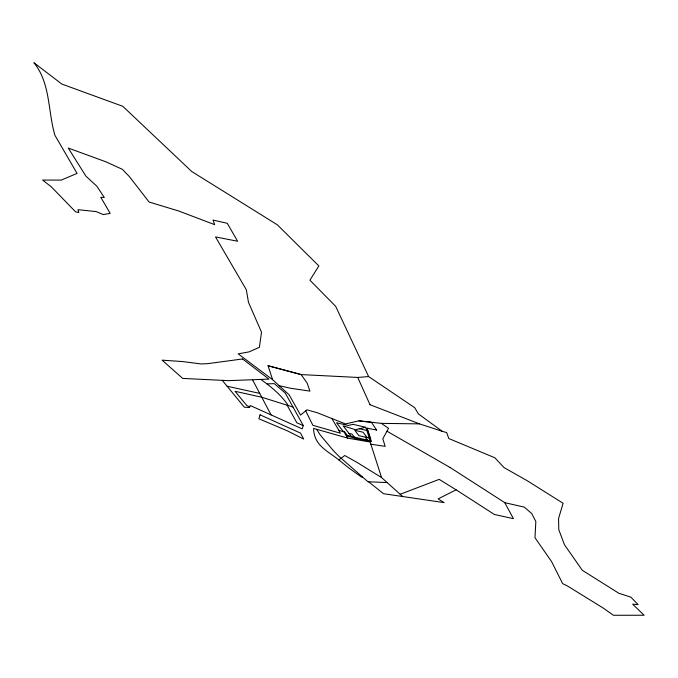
<?xml version="1.0" encoding="UTF-8"?>
<svg xmlns="http://www.w3.org/2000/svg" width="678" height="678" viewBox="0 0 678 678"><rect width="100%" height="100%" fill="white"/><g stroke="black" fill="none" stroke-linecap="round" stroke-linejoin="round"><path stroke-width="1.02" d="M266.937 383.909L274.251 383.629L285.277 393.071L303.312 425.648L302.142 428.86L250.258 405.546L249.479 407.563L244.334 407.19L222.274 380.358M381.578 477.583L370.154 442.048L347.772 438.132L313.583 428.42C313.914 445.412 327.347 450.785 338.839 459.913L344.771 455.514L357.23 462.532L381.578 477.583L402.681 496.525M442.217 431.31L419.555 423.877L381.341 423.369L358.891 420.843L345.5 423.928L317.507 412.834L307.041 409.809L300.574 415.072L289.099 394.774L272.632 379.697L238.19 353.865L249.046 351.882L259.394 347.322L261.505 332.169L248.47 302.303L246.334 289.777L215.519 236.91L237.622 241.249L227.274 223.316L213.053 220.053L214.629 224.647L178.823 211.036L149.118 202.044L129.422 176.636L122.404 169.356L106.005 161.847L68.258 148.05L85.911 176.144L96.785 186.162L104.31 197.468L100.776 197.29L110.2 213.384L103.2 214.587L96.251 211.604L77.953 209.68L78.834 212.561L75.529 211.79L51.384 186.899L42.595 180.068L61.342 180.085L77.063 173.39L54.901 135.269C47.841 111.302 50.553 82.996 33.9 62.723L61.825 84.055L122.828 106.327L191.738 171.517L277.319 224.799L318.872 265.946L309.922 280.209L335.669 306.329L368.629 376.57L414.707 407.69L418.368 413.877L442.217 431.31L446.683 432.581L448.794 438.53L494.898 457.803L504.059 467.625L526.891 480.516L563.104 503.279L558.562 518.509L558.774 529.637L564.469 544.731L582.3 570.3L618.929 593.301L630.862 597.149L638.117 604.623L632.659 604.174L644.1 615.243L613.412 615.277L603.2 608.056L567.469 585.987L562.647 583.631L551.646 561.689L534.993 537.73L535.832 521.475L531.679 513.5L524.297 507.119L504.805 502.678L450.039 467.447M504.796 502.695L513.424 518.67L494.355 514.458L456.15 489.83L438.141 498.889L444.115 502.627L383.536 493.711L368.578 481.77M400.164 494.27L439.2 479.38L456.15 489.83M365.306 427.276L355.543 429.742L343.161 425.852L351.289 436.403M268.022 365.747L301.117 374.578L357.738 377.443L368.629 376.57M362.594 477.159L361.586 477.117L348.772 467.956L338.839 459.913M387.138 482.575L367.976 481.744L339.475 456.819A144.855 50.019 27.6 0 1 332.856 450.056L320.109 434.801L316.634 429.284M358.874 420.835L371.4 422.25L376.629 430.064M370.849 444.2L385.146 446.37L382.824 438.81L388.536 428.335L381.341 423.352M331.906 418.648L338.873 430.318L343.916 431.894L346.195 435.59L354.865 438.276L371.061 441.429L367.01 428.149L376.612 430.055M227.122 386.248L259.716 393.384M279.166 385.68L290.633 388.274L309.914 391.121L307.168 383.121L301.117 374.578L268.03 365.73L272.632 379.697M359.23 428.682L366.908 430.471M348.933 433.352L351.958 434.056L354.306 437.107M369.23 438.081L358.933 435.683L354.789 430.293L363.086 432.233L367.23 437.615M293.023 407.063L261.75 397.232L235.063 391.308L246.834 405.58L249.75 406.859M370.027 404.724L419.546 423.894M303.312 425.648L296.845 422.767L287.116 405.207M386.969 431.208L450.031 467.464M260.827 379.417C271.141 386.765 281.192 394.986 288.32 405.58M365.239 437.149L367.586 440.2M346.204 435.581L347.772 438.132M252.521 379.739L271.073 414.902M338.873 430.318L340.331 433.191L312.872 425.309L305.693 410.876M357.738 377.443L370.019 404.741M366.993 428.132L370.493 438.132L371.044 441.42M260.021 414.809L258.945 418.784L287.625 430.962L303.676 439.056L300.583 433.132L260.021 414.809M353.06 424.335L348.161 425.47L336.542 422.758L343.06 431.216L344.492 431.666L347.45 435.505L370.044 440.776L366.349 428.623L365.23 427.165L353.06 424.335M242.563 358.967L207.841 363.645L201.154 363.95L182.687 361.577L162.084 360.154L182.721 378.417L228.435 380.655L268.963 379.112L242.563 358.967"/></g></svg>
